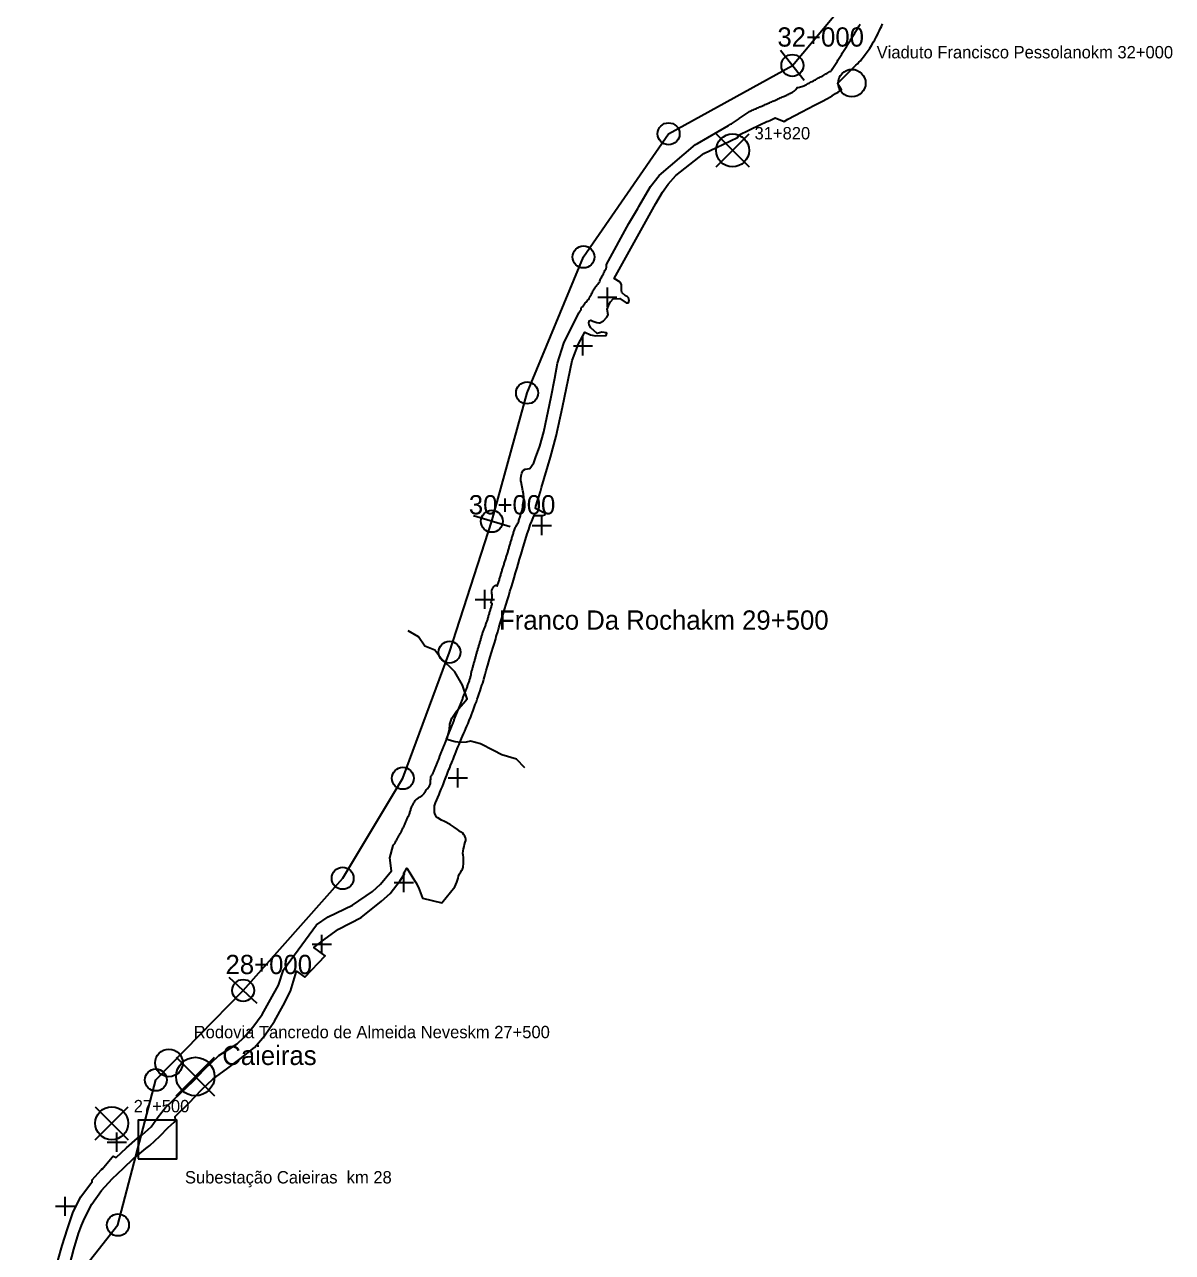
# Model space of a CAD drawing. Header units: metres. Extents: x 286341 to 332373, y 7396700 to 7466215.
# Drawn here: x 320053 to 324231, y 7414078 to 7418545 of the extents above; entities that cross this region are included whole.
import ezdxf

# ---------------------------------------------------------------- set-up
doc = ezdxf.new("R2010")
doc.units = ezdxf.units.M
for name, color, linetype in [('00-EIXO-TIC-RODAPE', 1, 'Continuous'), ('01-ESTACAS-MARCACAO', 3, 'Continuous'), ('05-ESTACOES-LINHA7', 4, 'Continuous'), ('06-SUBESTACOES', 6, 'Continuous'), ('07-OBRAS-DE-ARTE', 30, 'Continuous'), ('08-VIADUTOS-NOMES', 30, 'Continuous'), ('10-DRENAGEM-BUEIROS', 5, 'Continuous'), ('11-LIMITE-MUNICIPIOS', 8, 'Continuous'), ('12-FAIXA-DOMINIO', 9, 'Continuous'), ('14-TIC-EIXO-REFERENCIA', 1, 'Continuous')]:
    doc.layers.add(name, color=color, linetype=linetype)

msp = doc.modelspace()

# ---------------------------------------------------------------- linework, layer by layer
at = {"layer": '00-EIXO-TIC-RODAPE'}
msp.add_lwpolyline([(320053.5, 7413747.2), (320393.3, 7414177.8), (320531.2, 7414705.6), (320849, 7415031.1), (321211.2, 7415439.1), (321430.1, 7415803.1), (321599.9, 7416261.8), (321754.1, 7416738.1), (321882.3, 7417205.2), (322087.7, 7417699.8), (322397.3, 7418147.9), (322847.7, 7418396.5), (323117.5, 7418718.8), (323296.4, 7419162.6), (323666.9, 7419582.9), (323841.4, 7419954.3), (323750.8, 7420467.3), (323439, 7420733.9), (323050, 7421112.4), (322702, 7421464.2), (322432.8, 7421860.2), (322059.3, 7422245.5), (321876.6, 7422710.5), (321666.3, 7423164.2)], dxfattribs=at)
at = {"layer": '01-ESTACAS-MARCACAO'}
for p, q in [((322891.2, 7418341.7), (322804.2, 7418451.4)), ((321821.2, 7416718), (321687, 7416758.2)), ((320900.3, 7414983.5), (320797.6, 7415078.7))]:
    msp.add_line(p, q, dxfattribs=at)
at = {"layer": '05-ESTACOES-LINHA7'}
for p, q in [((320605, 7414647.8), (320745, 7414787.8)), ((320605, 7414787.8), (320745, 7414647.8))]:
    msp.add_line(p, q, dxfattribs=at)
msp.add_circle((320675, 7414717.8), 70, dxfattribs=at)
at = {"layer": '06-SUBESTACOES'}
msp.add_lwpolyline([(320467.2, 7414418.9), (320607.2, 7414418.9), (320607.2, 7414558.9), (320467.2, 7414558.9)], close=True, dxfattribs=at)
at = {"layer": '07-OBRAS-DE-ARTE'}
for p, q in [((322570.1, 7418027.5), (322690.1, 7418147.5)), ((322570.1, 7418147.5), (322690.1, 7418027.5)), ((320310.7, 7414487.8), (320430.7, 7414607.8)), ((320310.7, 7414607.8), (320430.7, 7414487.8))]:
    msp.add_line(p, q, dxfattribs=at)
for centre in [(322630.1, 7418087.5), (320370.7, 7414547.8)]:
    msp.add_circle(centre, 60, dxfattribs=at)
at = {"layer": '08-VIADUTOS-NOMES'}
for centre in [(323064.5, 7418332.3), (320579, 7414767.3)]:
    msp.add_circle(centre, 50, dxfattribs=at)
at = {"layer": '10-DRENAGEM-BUEIROS'}
for points in [[(322139.4, 7417553.3), (322209.4, 7417553.3)], [(322174.4, 7417518.3), (322174.4, 7417588.3)], [(322050.8, 7417376), (322120.8, 7417376)], [(322085.8, 7417341), (322085.8, 7417411)], [(321935.7, 7416687.9), (321935.7, 7416757.9)], [(321900.7, 7416722.9), (321970.7, 7416722.9)], [(321728.2, 7416419.1), (321728.2, 7416489.1)], [(321693.2, 7416454.1), (321763.2, 7416454.1)], [(321630.6, 7415770), (321630.6, 7415840)], [(321595.6, 7415805), (321665.6, 7415805)], [(321433.5, 7415388.7), (321433.5, 7415458.7)], [(321398.5, 7415423.7), (321468.5, 7415423.7)], [(321135.1, 7415163.9), (321135.1, 7415233.9)], [(321100.1, 7415198.9), (321170.1, 7415198.9)], [(320389.1, 7414444), (320389.1, 7414514)], [(320354.1, 7414479), (320424.1, 7414479)], [(320166.7, 7414245.8), (320236.7, 7414245.8)], [(320201.7, 7414210.8), (320201.7, 7414280.8)]]:
    msp.add_lwpolyline(points, dxfattribs=at)
at = {"layer": '11-LIMITE-MUNICIPIOS'}
msp.add_lwpolyline([(321873.7, 7415841), (321843.5, 7415872.3), (321790, 7415888.5), (321760.7, 7415904.7), (321712.2, 7415927.9), (321676.5, 7415937.6), (321660.3, 7415934.8), (321640, 7415933.3), (321620.6, 7415936), (321589.7, 7415944), (321599.6, 7415979.6), (321601.2, 7416000.2), (321607.9, 7416022), (321626, 7416047.8), (321651.4, 7416076.2), (321664.6, 7416091.5), (321647.3, 7416142.2), (321619.9, 7416189.9), (321568.1, 7416239.6), (321546.8, 7416269), (321510.3, 7416283.2), (321486.9, 7416317.7), (321449.6, 7416339.8)], dxfattribs=at)
at = {"layer": '12-FAIXA-DOMINIO'}
for points in [[(320174.3, 7414047.6), (320190.6, 7414103.3), (320209.9, 7414163.7), (320220.3, 7414196.2), (320230, 7414225.5), (320258.6, 7414280.5), (320293.8, 7414327.8), (320299.7, 7414335.3), (320299.7, 7414342.3), (320331.8, 7414377.9), (320334.7, 7414381.8), (320336.5, 7414380.9), (320372.5, 7414424.5), (320375.4, 7414427.8), (320386.5, 7414422.8), (320425, 7414459), (320464.2, 7414493.2), (320481, 7414505.7), (320514, 7414534.5), (320540.3, 7414571), (320566.6, 7414604.8), (320621.4, 7414657.3), (320667.3, 7414701.3), (320708.9, 7414745.2), (320761.1, 7414794.6), (320826.7, 7414836.8), (320851.5, 7414859.6), (320884.3, 7414897.2), (320918.2, 7414943.5), (320948, 7414998.3), (320977.7, 7415050.9), (320995.7, 7415105.8), (321115.9, 7415270.2), (321158.6, 7415298.7), (321247, 7415341.3), (321319.7, 7415390.9), (321349.3, 7415417.9), (321388.7, 7415466.8), (321383, 7415514.2), (321394.8, 7415558.5), (321396.6, 7415561.1), (321398.8, 7415563.4), (321401, 7415565.6), (321402.7, 7415568.2), (321403.8, 7415571.2), (321405, 7415574.2), (321406.5, 7415577), (321408, 7415579.7), (321409.6, 7415582.5), (321411.1, 7415585.2), (321412.6, 7415588), (321414, 7415590.9), (321415.4, 7415593.7), (321417, 7415596.4), (321418.8, 7415599), (321420.7, 7415601.6), (321422.3, 7415604.2), (321423.9, 7415607), (321425.2, 7415609.8), (321426.6, 7415612.7), (321427.8, 7415615.6), (321429.1, 7415618.5), (321430.5, 7415621.3), (321432, 7415624.1), (321433.5, 7415626.9), (321435, 7415629.7), (321436.5, 7415632.5), (321437.8, 7415635.3), (321438.8, 7415638.3), (321440.1, 7415641.2), (321441.4, 7415644.1), (321442.7, 7415647), (321443.9, 7415649.9), (321445, 7415652.8), (321446.2, 7415655.8), (321447.4, 7415658.7), (321448.7, 7415661.6), (321450, 7415664.5), (321451.4, 7415667.3), (321452.8, 7415670.1), (321454.1, 7415673), (321455.2, 7415676), (321456.2, 7415679), (321457, 7415682), (321457.8, 7415685.1), (321458.7, 7415688.1), (321459.7, 7415691.1), (321460.8, 7415694.1), (321462, 7415697), (321463.3, 7415699.9), (321464.7, 7415702.7), (321466.1, 7415705.5), (321467.5, 7415708.3), (321469, 7415711.1), (321470.5, 7415713.9), (321472.1, 7415716.7), (321473.7, 7415719.4), (321475.6, 7415721.9), (321477.7, 7415724.3), (321480, 7415726.5), (321482.3, 7415728.6), (321484.8, 7415730.5), (321487.4, 7415732.3), (321490.1, 7415733.9), (321492.9, 7415735.5), (321495.7, 7415737), (321498.4, 7415738.6), (321501.1, 7415740.2), (321503.4, 7415742.4), (321505.4, 7415744.8), (321507.4, 7415747.3), (321509.2, 7415749.9), (321510.9, 7415752.5), (321512.6, 7415755.2), (321514.2, 7415757.9), (321515.6, 7415760.8), (321516.9, 7415763.6), (321519.5, 7415765.4), (321521.8, 7415767.5), (321524, 7415769.8), (321526, 7415772.3), (321527.4, 7415775.1), (321528.6, 7415778), (321529.6, 7415781), (321530.3, 7415784.1), (321530.7, 7415787.2), (321530.9, 7415790.4), (321531, 7415793.6), (321531.4, 7415796.7), (321531.8, 7415799.8), (321531.9, 7415803), (321531.8, 7415806.2), (321532.3, 7415809.3), (321533.9, 7415812), (321535.8, 7415814.5), (321537.6, 7415817.1), (321539.6, 7415819.5), (321541.1, 7415822.3), (321542.2, 7415825.3), (321543.5, 7415828.2), (321544.7, 7415831.1), (321545.9, 7415834), (321547, 7415837), (321548.1, 7415839.9), (321549.2, 7415842.9), (321550.4, 7415845.8), (321551.6, 7415848.7), (321552.8, 7415851.7), (321554, 7415854.6), (321555.1, 7415857.5), (321556.2, 7415860.5), (321557.3, 7415863.5), (321558.5, 7415866.4), (321559.8, 7415869.3), (321560.9, 7415872.2), (321561.9, 7415875.2), (321563, 7415878.2), (321564.1, 7415881.2), (321565.3, 7415884.1), (321566.4, 7415887), (321567.6, 7415890), (321568.7, 7415892.9), (321569.9, 7415895.8), (321571, 7415898.8), (321572.2, 7415901.7), (321573.3, 7415904.7), (321574.5, 7415907.6), (321575.7, 7415910.5), (321576.9, 7415913.5), (321578, 7415916.4), (321579.2, 7415919.3), (321580.4, 7415922.3), (321581.5, 7415925.2), (321582.7, 7415928.1), (321583.9, 7415931.1), (321585, 7415934), (321586.2, 7415936.9), (321587.4, 7415939.9), (321588.5, 7415942.8), (321589.6, 7415945.8), (321590.8, 7415948.7), (321591.9, 7415951.7), (321593.1, 7415954.6), (321594.2, 7415957.5), (321595.4, 7415960.5), (321596.7, 7415963.4), (321597.9, 7415966.3), (321599.2, 7415969.2), (321600.4, 7415972.1), (321601.5, 7415975), (321602.6, 7415978), (321603.8, 7415980.9), (321604.9, 7415983.9), (321606, 7415986.8), (321607.1, 7415989.8), (321608.3, 7415992.7), (321609.4, 7415995.7), (321610.6, 7415998.6), (321611.8, 7416001.5), (321612.9, 7416004.5), (321614.1, 7416007.4), (321615.2, 7416010.4), (321616.4, 7416013.3), (321617.5, 7416016.2), (321618.7, 7416019.2), (321619.8, 7416022.1), (321621, 7416025.1), (321622.2, 7416028), (321623.3, 7416031), (321624.4, 7416033.9), (321625.6, 7416036.8), (321626.8, 7416039.8), (321628, 7416042.7), (321629.3, 7416045.5), (321630.5, 7416048.5), (321631.6, 7416051.4), (321632.6, 7416054.4), (321633.7, 7416057.4), (321634.9, 7416060.3), (321636.2, 7416063.2), (321637.4, 7416066.1), (321638.6, 7416069), (321639.8, 7416072), (321640.9, 7416074.9), (321642, 7416077.9), (321643.2, 7416080.8), (321644.3, 7416083.8), (321645.5, 7416086.7), (321646.7, 7416089.6), (321647.9, 7416092.5), (321649, 7416095.5), (321650.2, 7416098.4), (321651.3, 7416101.4), (321652.4, 7416104.3), (321653.5, 7416107.3), (321654.6, 7416110.2), (321655.8, 7416113.2), (321657, 7416116.1), (321658.2, 7416119), (321659.4, 7416121.9), (321660.6, 7416124.9), (321661.7, 7416127.8), (321662.7, 7416130.8), (321663.8, 7416133.8), (321664.9, 7416136.8), (321666, 7416139.7), (321667.2, 7416142.6), (321668.4, 7416145.6), (321669.5, 7416148.5), (321670.6, 7416151.5), (321671.5, 7416154.5), (321672.4, 7416157.5), (321673.3, 7416160.6), (321674.2, 7416163.6), (321675.2, 7416166.6), (321676.1, 7416169.6), (321676.9, 7416172.7), (321677.7, 7416175.7), (321678.3, 7416178.8), (321678.8, 7416181.9), (321679.3, 7416185.1), (321679.9, 7416188.2), (321680.6, 7416191.2), (321681.4, 7416194.3), (321682.2, 7416197.3), (321683.1, 7416200.4), (321684, 7416203.4), (321684.8, 7416206.5), (321685.7, 7416209.5), (321686.6, 7416212.5), (321687.5, 7416215.6), (321688.3, 7416218.6), (321689.1, 7416221.7), (321690, 7416224.7), (321690.8, 7416227.7), (321691.7, 7416230.8), (321692.5, 7416233.8), (321693.4, 7416236.9), (321694.2, 7416239.9), (321695, 7416243), (321695.8, 7416246), (321696.6, 7416249.1), (321697.5, 7416252.1), (321698.3, 7416255.2), (321699.1, 7416258.2), (321700, 7416261.2), (321700.9, 7416264.3), (321701.8, 7416267.3), (321702.7, 7416270.3), (321703.5, 7416273.4), (321704.5, 7416276.4), (321705.4, 7416279.4), (321706.3, 7416282.4), (321707.2, 7416285.5), (321708.2, 7416288.5), (321709.1, 7416291.5), (321710, 7416294.5), (321710.9, 7416297.5), (321711.8, 7416300.6), (321712.7, 7416303.6), (321713.6, 7416306.6), (321714.5, 7416309.7), (321715.3, 7416312.7), (321716.2, 7416315.7), (321717, 7416318.8), (321717.9, 7416321.8), (321718.7, 7416324.9), (321719.6, 7416327.9), (321720.5, 7416330.9), (321721.4, 7416334), (321722.3, 7416337), (321723.4, 7416340), (321724.5, 7416342.9), (321725.7, 7416345.8), (321727, 7416348.7), (321728.2, 7416351.6), (321729.4, 7416354.5), (321730.6, 7416357.5), (321731.7, 7416360.5), (321732.8, 7416363.4), (321733.9, 7416366.4), (321735, 7416369.3), (321736.2, 7416372.3), (321737.2, 7416375.2), (321738.2, 7416378.2), (321739.1, 7416381.2), (321740, 7416384.3), (321740.8, 7416387.3), (321741.6, 7416390.4), (321742.4, 7416393.5), (321743.2, 7416396.5), (321744.1, 7416399.5), (321745, 7416402.6), (321745.8, 7416405.6), (321746.7, 7416408.7), (321747.6, 7416411.7), (321748.6, 7416414.7), (321749.5, 7416417.7), (321750.5, 7416420.7), (321751.4, 7416423.7), (321752.3, 7416426.8), (321753.2, 7416429.8), (321754.1, 7416432.8), (321755, 7416435.8), (321755.8, 7416438.9), (321754, 7416439.2), (321752.4, 7416440), (321751.4, 7416441.4), (321751, 7416443.2), (321751.4, 7416444.9), (321752.4, 7416446.5), (321753.4, 7416448), (321754.3, 7416449.5), (321755, 7416451.1), (321755.5, 7416452.8), (321755.7, 7416454.5), (321755.8, 7416456.3), (321755.7, 7416458.1), (321755.6, 7416459.8), (321755.5, 7416461.6), (321755.3, 7416463.3), (321755.2, 7416465.1), (321755, 7416466.9), (321755, 7416468.6), (321754.9, 7416470.4), (321754.8, 7416472.2), (321754.5, 7416473.9), (321754.2, 7416475.6), (321753.9, 7416477.4), (321753.7, 7416479.1), (321753.5, 7416480.9), (321753.4, 7416482.7), (321753.6, 7416484.4), (321753.8, 7416486.2), (321754.3, 7416487.9), (321754.9, 7416489.5), (321755.7, 7416491.1), (321756.6, 7416492.7), (321757.5, 7416494.2), (321758.4, 7416495.7), (321759.3, 7416497.2), (321760.3, 7416498.7), (321761.3, 7416500.2), (321762.4, 7416501.6), (321763.5, 7416502.9), (321764.9, 7416504), (321766.4, 7416505), (321768.1, 7416505.5), (321769.9, 7416505.4), (321771.4, 7416504.6), (321772.8, 7416503.4), (321774, 7416502.2), (321775.1, 7416505.4), (321776.3, 7416508.7), (321777.3, 7416512), (321778.4, 7416515.3), (321779.4, 7416518.6), (321780.4, 7416521.9), (321781.4, 7416525.2), (321782.4, 7416528.5), (321783.4, 7416531.8), (321784.4, 7416535.1), (321785.4, 7416538.4), (321786.4, 7416541.8), (321787.3, 7416545.1), (321788.3, 7416548.4), (321789.2, 7416551.7), (321790.2, 7416555), (321791.2, 7416558.3), (321792.2, 7416561.7), (321793.3, 7416565), (321794.3, 7416568.2), (321795.4, 7416571.5), (321796.5, 7416574.8), (321797.5, 7416578.1), (321798.5, 7416581.4), (321799.5, 7416584.7), (321800.5, 7416588), (321801.5, 7416591.4), (321802.5, 7416594.7), (321803.5, 7416598), (321804.5, 7416601.3), (321805.6, 7416604.6), (321806.6, 7416607.9), (321807.7, 7416611.2), (321808.8, 7416614.5), (321809.8, 7416617.7), (321810.9, 7416621), (321811.9, 7416624.3), (321812.9, 7416627.7), (321813.8, 7416631), (321814.8, 7416634.3), (321815.7, 7416637.6), (321816.7, 7416641), (321817.6, 7416644.3), (321818.5, 7416647.6), (321819.5, 7416650.9), (321820.4, 7416654.3), (321821.4, 7416657.6), (321822.3, 7416660.9), (321823.3, 7416664.2), (321824.3, 7416667.5), (321825.3, 7416670.8), (321826.3, 7416674.2), (321827.3, 7416677.5), (321828.3, 7416680.8), (321829.3, 7416684.1), (321830.3, 7416687.4), (321831.3, 7416690.7), (321832.4, 7416694), (321833.4, 7416697.3), (321834.5, 7416700.6), (321835.6, 7416703.8), (321836.7, 7416707.1), (321837.6, 7416710.4), (321838.4, 7416713.8), (321840, 7416716.9), (321842.4, 7416719.4), (321844, 7416722.5), (321845.4, 7416725.6), (321847.3, 7416728.5), (321849.1, 7416731.4), (321850.5, 7416734.6), (321851.7, 7416737.8), (321852.7, 7416741.2), (321853.7, 7416744.5), (321854.7, 7416747.8), (321855.7, 7416751.1), (321856.8, 7416754.4), (321857.8, 7416757.7), (321858.9, 7416761), (321860, 7416764.2), (321861, 7416767.5), (321862.2, 7416770.8), (321863.3, 7416774.1), (321864.3, 7416777.4), (321865.2, 7416780.7), (321866, 7416784.1), (321866.6, 7416787.5), (321867.1, 7416790.9), (321867.2, 7416794.4), (321867.4, 7416797.8), (321867.9, 7416801.2), (321868.6, 7416804.6), (321869.2, 7416808), (321869.8, 7416811.5), (321870.3, 7416814.9), (321870.7, 7416818.3), (321870.8, 7416821.8), (321870.5, 7416825.2), (321870, 7416828.6), (321869.6, 7416832.1), (321869.3, 7416835.5), (321868.9, 7416838.9), (321868.4, 7416842.3), (321867.7, 7416845.7), (321867, 7416849.1), (321860.6, 7416881.7), (321860, 7416885.5), (321859.6, 7416892.3), (321860.7, 7416903.8), (321862.8, 7416913), (321867.1, 7416921.9), (321868.7, 7416924), (321875.3, 7416927.6), (321892.1, 7416930.3), (321906.5, 7416950.7), (321912.6, 7416968.7), (321928.5, 7417011.1), (321943.5, 7417063.5), (321970, 7417191.3), (321983, 7417258.5), (321993.1, 7417312.8), (322016.6, 7417385.8), (322071, 7417496.6), (322072.9, 7417500.5), (322075.5, 7417504), (322078.6, 7417507.7), (322079.1, 7417509.2), (322078.7, 7417511.7), (322079, 7417513), (322080.3, 7417515.2), (322080.7, 7417515.7), (322083.6, 7417518.5), (322086.7, 7417521.5), (322089, 7417525.2), (322091.2, 7417529), (322094, 7417532.3), (322097, 7417535.5), (322099.8, 7417538.7), (322102.7, 7417542), (322105.5, 7417545.4), (322107.8, 7417549.1), (322109.7, 7417553), (322111.7, 7417556.8), (322114, 7417560.5), (322116.3, 7417564.2), (322118.3, 7417568.1), (322120, 7417572.1), (322121.7, 7417576.1), (322123.9, 7417579.9), (322126.2, 7417583.5), (322128.7, 7417587.1), (322131.2, 7417590.6), (322133.9, 7417594.1), (322136.6, 7417597.4), (322139.5, 7417600.7), (322142.5, 7417604), (322145.3, 7417607.3), (322147.2, 7417611.1), (322148.5, 7417615.3), (322150, 7417619.4), (322151.8, 7417623.4), (322153.9, 7417627.2), (322156, 7417631), (322158.1, 7417634.8), (322160, 7417638.8), (322161.9, 7417642.7), (322163.7, 7417646.6), (322165.4, 7417650.5), (322167.4, 7417654.4), (322169.7, 7417658.3), (322171.5, 7417662.3), (322171.7, 7417666.5), (322171.7, 7417671.9), (322252.5, 7417820.9), (322285.7, 7417876.2), (322287, 7417878.7), (322288.9, 7417882.8), (322331.4, 7417956.6), (322362.7, 7417996.7), (322494.8, 7418108.7), (322503, 7418113.1), (322615.2, 7418178.4), (322619, 7418180.3), (322622.7, 7418182.4), (322626.4, 7418184.5), (322630.1, 7418186.8), (322633.7, 7418189.2), (322637.2, 7418191.6), (322640.7, 7418194.1), (322644.2, 7418196.6), (322647.7, 7418199.1), (322651.2, 7418201.5), (322654.7, 7418204), (322658.3, 7418206.4), (322661.8, 7418208.7), (322665.5, 7418211), (322669.1, 7418213.2), (322672.8, 7418215.5), (322676.4, 7418217.8), (322679.9, 7418220.2), (322683.4, 7418222.8), (322686.7, 7418225.6), (322690, 7418228.4), (322693.8, 7418230.2), (322697.9, 7418231.6), (322701.8, 7418233.3), (322705.7, 7418235.1), (322709.6, 7418237), (322713.5, 7418238.8), (322717.4, 7418240.5), (322721.3, 7418242.2), (322725.3, 7418243.8), (322729.3, 7418245.5), (322733.2, 7418247.2), (322737.1, 7418248.9), (322741.1, 7418250.6), (322745, 7418252.3), (322748.9, 7418254.1), (322752.8, 7418255.8), (322756.8, 7418257.5), (322760.7, 7418259.2), (322764.6, 7418261), (322768.6, 7418262.6), (322772.5, 7418264.3), (322776.4, 7418266), (322780.4, 7418267.7), (322784.3, 7418269.5), (322788.2, 7418271.2), (322792.2, 7418272.9), (322796.1, 7418274.7), (322800, 7418276.5), (322803.9, 7418278.2), (322807.8, 7418280), (322811.7, 7418281.8), (322815.6, 7418283.6), (322819.5, 7418285.3), (322823.4, 7418287.1), (322827.3, 7418288.8), (322831.2, 7418290.5), (322835.1, 7418292.4), (322839, 7418294.3), (322842.8, 7418296.3), (322846.5, 7418298.4), (322850.1, 7418300.7), (322853.7, 7418303.2), (322857, 7418305.9), (322860, 7418309), (322862.5, 7418312.4), (322865.2, 7418315.8), (322869.4, 7418316.8), (322873.5, 7418317.7), (322877.7, 7418318.7), (322881.9, 7418319.7), (322886, 7418321), (322890, 7418322.7), (322893.8, 7418324.5), (322897.7, 7418326.3), (322901.5, 7418328.3), (322905.3, 7418330.3), (322909, 7418332.4), (322912.8, 7418334.6), (322916.5, 7418336.6), (322920.3, 7418338.5), (322924.2, 7418340.5), (322927.9, 7418342.5), (322931.7, 7418344.7), (322935.4, 7418346.8), (322939.1, 7418348.9), (322942.9, 7418350.9), (322946.7, 7418352.8), (322950.6, 7418354.8), (322954.3, 7418356.8), (322958.1, 7418358.8), (322961.8, 7418361), (322965.5, 7418363.2), (322969.1, 7418365.5), (322972.8, 7418367.7), (322976.5, 7418369.8), (322980.2, 7418371.9), (322984, 7418374), (322987.7, 7418376.2), (322990.9, 7418378.9), (322993, 7418382.7), (322995.2, 7418386.5), (322997.5, 7418390.1), (322999.8, 7418393.6), (323002.2, 7418397.2), (323004.6, 7418400.8), (323006.9, 7418404.4), (323009.1, 7418408), (323011.4, 7418411.7), (323013.6, 7418415.4), (323015.8, 7418419), (323018, 7418422.7), (323020.3, 7418426.3), (323022.6, 7418430), (323024.9, 7418433.6), (323027.2, 7418437.2), (323029.4, 7418440.9), (323031.7, 7418444.5), (323033.9, 7418448.2), (323036.2, 7418451.8), (323038.5, 7418455.4), (323040.8, 7418459), (323043.1, 7418462.7), (323045.4, 7418466.3), (323047.6, 7418470), (323049.8, 7418473.7), (323052.1, 7418477.3), (323054.4, 7418480.9), (323056.7, 7418484.5), (323059, 7418488.2), (323061.1, 7418491.9), (323063.3, 7418495.6), (323065.5, 7418499.2), (323067.7, 7418502.9), (323070, 7418506.5), (323072.2, 7418510.2), (323074.5, 7418513.8), (323076.6, 7418517.5), (323078.8, 7418521.2), (323081.1, 7418524.9), (323083.4, 7418528.5), (323085.7, 7418532.1), (323087.9, 7418535.8), (323090.1, 7418539.5), (323092.2, 7418543.2), (323094.4, 7418546.9)], [(320218.1, 7414034.2), (320232.5, 7414090.1), (320249.7, 7414147.3), (320260.5, 7414176), (320272.2, 7414201.9), (320298.9, 7414253.5), (320333.4, 7414303.8), (320372.7, 7414345.5), (320413, 7414384.8), (320450.5, 7414420.3), (320452.2, 7414420.6), (320457.9, 7414425.5), (320495.4, 7414456.1), (320509.6, 7414466.6), (320545.9, 7414500.6), (320576.2, 7414532.9), (320597.6, 7414552.4), (320602.3, 7414559.1), (320601.7, 7414572.5), (320652.6, 7414622.2), (320696.9, 7414669.1), (320739.8, 7414709.1), (320788.8, 7414744.5), (320838.5, 7414782.3), (320890.1, 7414823.1), (320926.9, 7414865.4), (320963, 7414919), (320994.7, 7414976.9), (321021.8, 7415027.9), (321043.4, 7415100.9), (321073, 7415079.6), (321147.7, 7415157), (321106.7, 7415187.3), (321147, 7415219.4), (321195.5, 7415253.8), (321278.3, 7415296.7), (321352.6, 7415355.7), (321384.4, 7415383.8), (321421, 7415431), (321435.8, 7415455.7), (321433.6, 7415457.2), (321439.2, 7415465.6), (321444.6, 7415475.6), (321455.8, 7415458.5), (321466.8, 7415441.3), (321477.3, 7415423.8), (321486.7, 7415405.6), (321494.3, 7415386.4), (321502, 7415367.4), (321572.3, 7415350), (321619.4, 7415408.4), (321626.8, 7415425.4), (321631.2, 7415439.2), (321633.3, 7415447.3), (321636.6, 7415455.2), (321639.9, 7415460.4), (321644.9, 7415468.9), (321647.8, 7415472.9), (321649.1, 7415475.6), (321650, 7415478.3), (321650.3, 7415483), (321650.4, 7415490.5), (321650.5, 7415501.8), (321651, 7415506), (321650.5, 7415515.9), (321649.2, 7415523.5), (321649, 7415529), (321649.6, 7415539.2), (321650.9, 7415546.9), (321653, 7415554.5), (321655, 7415562.3), (321657.4, 7415570.5), (321659.5, 7415576.2), (321659.7, 7415577.5), (321659.7, 7415579.4), (321659.3, 7415581.5), (321658.1, 7415586.2), (321655.8, 7415592.8), (321652.6, 7415597.2), (321648.3, 7415603), (321640.6, 7415608.5), (321629, 7415616.5), (321617.1, 7415625.7), (321613.2, 7415628.1), (321601.8, 7415634.3), (321582.3, 7415645.3), (321571.4, 7415651.1), (321557.4, 7415658.6), (321554, 7415660.8), (321553, 7415662.1), (321550.8, 7415666.6), (321547.1, 7415674.9), (321545.7, 7415678.7), (321545.5, 7415683.8), (321545.1, 7415690.7), (321545.1, 7415697.2), (321544.8, 7415703.2), (321549.5, 7415713.5), (321554, 7415724.6), (321557.7, 7415733.1), (321561.9, 7415743.6), (321565, 7415751), (321569.9, 7415763.6), (321573.9, 7415773.2), (321577.7, 7415782.5), (321582.2, 7415793.5), (321586.7, 7415805.3), (321590.6, 7415814.8), (321594.4, 7415825), (321598.1, 7415834.6), (321600.8, 7415841.3), (321603.8, 7415849.2), (321608.2, 7415859.9), (321610.8, 7415866), (321612.8, 7415871.5), (321616.9, 7415881.7), (321620.5, 7415890.8), (321624.4, 7415900.6), (321628.2, 7415909.6), (321630.8, 7415916.3), (321634.6, 7415925.6), (321638.8, 7415936.1), (321643.2, 7415947.2), (321647.3, 7415956.6), (321652.2, 7415967.4), (321655.4, 7415974.8), (321659.7, 7415984.3), (321663.4, 7415993), (321667.8, 7416002.4), (321671.8, 7416013), (321677.2, 7416027), (321679.9, 7416034.4), (321683.5, 7416043.8), (321685.8, 7416049.9), (321689.9, 7416060.4), (321693.8, 7416070.9), (321697.7, 7416080.8), (321701, 7416090.5), (321704.3, 7416100), (321707.9, 7416111.2), (321711.3, 7416121.1), (321714, 7416129.5), (321717.9, 7416141.6), (321720.7, 7416149.6), (321723.5, 7416158.1), (321725.1, 7416163.5), (321729.2, 7416180.7), (321733.2, 7416194.9), (321738.9, 7416214), (321742.9, 7416227.7), (321748.2, 7416244.9), (321752.8, 7416260.5), (321758.8, 7416280.6), (321762, 7416290.4), (321768.2, 7416311), (321770.2, 7416318.6), (321775.3, 7416335.5), (321779.9, 7416350.8), (321784.7, 7416367), (321789.4, 7416381.9), (321795, 7416400.1), (321800.3, 7416417.5), (321806.1, 7416436.1), (321811.2, 7416452.6), (321815.3, 7416466.9), (321820.1, 7416482.2), (321825.2, 7416499.5), (321830.1, 7416515.8), (321835.1, 7416532.8), (321840.3, 7416550.8), (321845.9, 7416569), (321849.9, 7416582.3), (321855.2, 7416600.1), (321860.6, 7416618.4), (321865.7, 7416635.8), (321872, 7416655.6), (321876.7, 7416671.9), (321883.2, 7416692.3), (321888.2, 7416708), (321893.5, 7416724.7), (321899, 7416738.7), (321904, 7416750.4), (321908.4, 7416759.7), (321938.8, 7416759.2), (321946.6, 7416761.7), (321949, 7416767), (321938.7, 7416771.3), (321929.4, 7416775.5), (321912.6, 7416784.5), (321914.6, 7416792.6), (321920.7, 7416812.5), (321925.3, 7416826.8), (321930.9, 7416845.9), (321934.3, 7416861.4), (321968, 7416971.5), (321988.1, 7417048.3), (322011.2, 7417152.8), (322046.5, 7417322.7), (322069, 7417384), (322091.9, 7417426.5), (322113, 7417416.8), (322130.8, 7417413.3), (322170, 7417414.6), (322172.3, 7417422.9), (322170.9, 7417423.8), (322154.7, 7417426.1), (322137.8, 7417421.3), (322114.4, 7417442.2), (322108.1, 7417453.2), (322106.9, 7417459.6), (322107.8, 7417466.1), (322108.3, 7417467), (322114.9, 7417469.2), (322122.2, 7417465.7), (322136.5, 7417461.5), (322144, 7417460.2), (322146.8, 7417460.5), (322149.2, 7417461.5), (322161, 7417467.8), (322172.4, 7417480.2), (322177.2, 7417489.1), (322173.2, 7417509.4), (322180.8, 7417528.3), (322185.4, 7417535.9), (322195.7, 7417547.1), (322220.1, 7417548.7), (322242.8, 7417532.9), (322250.7, 7417532.8), (322251.2, 7417533.2), (322254, 7417541), (322250.9, 7417551.4), (322246.5, 7417556), (322240.3, 7417558.2), (322228.8, 7417568.7), (322227.2, 7417572), (322226.3, 7417576.5), (322226.5, 7417582.4), (322225.6, 7417599.8), (322221, 7417607.7), (322199.2, 7417621.6), (322350.6, 7417893.7), (322374.8, 7417934.9), (322395.9, 7417964.2), (322423.3, 7417995.9), (322525.4, 7418076.1), (322571.2, 7418098.5), (322647.6, 7418133.8), (322654.2, 7418143.6), (322659.2, 7418146.2), (322664.2, 7418148.6), (322669.2, 7418151), (322674.3, 7418153.5), (322679.2, 7418156), (322684.2, 7418158.6), (322689.2, 7418161.1), (322694.2, 7418163.6), (322699.2, 7418166.1), (322704.3, 7418168.5), (322709.3, 7418170.9), (322714.3, 7418173.3), (322719.3, 7418175.9), (322724.3, 7418178.4), (322729.4, 7418180.8), (322734.5, 7418183.1), (322739.6, 7418185.4), (322744.7, 7418187.6), (322749.8, 7418189.9), (322755, 7418192.1), (322760.1, 7418194.4), (322765.2, 7418196.6), (322770.3, 7418198.9), (322775.4, 7418201.2), (322780.5, 7418203.5), (322785.6, 7418205.8), (322817.5, 7418193.1), (322831.5, 7418200.9), (322856.7, 7418214.2), (322882, 7418227.5), (322904.9, 7418239.5), (322927.9, 7418251.5), (322955.2, 7418265.7), (322975.5, 7418275.9), (322992.4, 7418286), (323005.3, 7418293.9), (323014.1, 7418299.5), (323026, 7418308), (323018.7, 7418320.3), (323012, 7418331.3), (323021.3, 7418340.6), (323030.9, 7418350), (323043.1, 7418362.1), (323052.3, 7418370.8), (323060.4, 7418379.2), (323070.5, 7418388.8), (323078.8, 7418397.3), (323084.6, 7418402.8), (323090, 7418408.1), (323095.1, 7418413.5), (323100.9, 7418420.6), (323106.6, 7418428.1), (323113.2, 7418436.9), (323120.5, 7418446.2), (323127.8, 7418456.2), (323129.2, 7418459.1), (323135.5, 7418469.7), (323143.1, 7418482.6), (323147.7, 7418490.3), (323152.6, 7418499.1), (323157.3, 7418507.8), (323160.6, 7418514.3), (323165, 7418523.6), (323168.9, 7418531.8), (323172.2, 7418538.5), (323176.3, 7418547.5)]]:
    msp.add_lwpolyline(points, dxfattribs=at)
at = {"layer": '14-TIC-EIXO-REFERENCIA'}
for centre in [(322847.7, 7418396.5), (322397.3, 7418147.9), (322087.7, 7417699.8), (321882.3, 7417205.2), (321754.1, 7416738.1), (321599.9, 7416261.8), (321430.1, 7415803.1), (321211.2, 7415439.1), (320849, 7415031.1), (320531.2, 7414705.6), (320393.3, 7414177.8)]:
    msp.add_circle(centre, 40, dxfattribs=at)

# ---------------------------------------------------------------- texts
at = {"layer": '01-ESTACAS-MARCACAO'}
for s, p in [('32+000', (322793.4, 7418465.1)), ('30+000', (321670.3, 7416763.2)), ('28+000', (320784.8, 7415090.6))]:
    msp.add_text(s, height=70, dxfattribs=at).set_placement(p)
at = {"layer": '05-ESTACOES-LINHA7'}
msp.add_text('Caieiras', height=70, dxfattribs=at).set_placement((320773, 7414759.8))
at = {"layer": '06-SUBESTACOES'}
msp.add_text('Subestação Caieiras  km 28', height=45, dxfattribs=at).set_placement((320637.2, 7414328.9))
at = {"layer": '07-OBRAS-DE-ARTE'}
for s, p in [('31+820', (322710.1, 7418127.5)), ('27+500', (320450.7, 7414587.8))]:
    msp.add_text(s, height=45, dxfattribs=at).set_placement(p)
at = {"layer": '08-VIADUTOS-NOMES'}
for s, p in [('Viaduto Francisco Pessolanokm 32+000', (323154.5, 7418422.3)), ('Rodovia Tancredo de Almeida Neveskm 27+500', (320669, 7414857.3))]:
    msp.add_text(s, height=45, dxfattribs=at).set_placement(p)
at = {"layer": '11-LIMITE-MUNICIPIOS'}
msp.add_text('Franco Da Rochakm 29+500', height=70, dxfattribs=at).set_placement((321780.3, 7416343.8))

doc.saveas('drawing.dxf')
